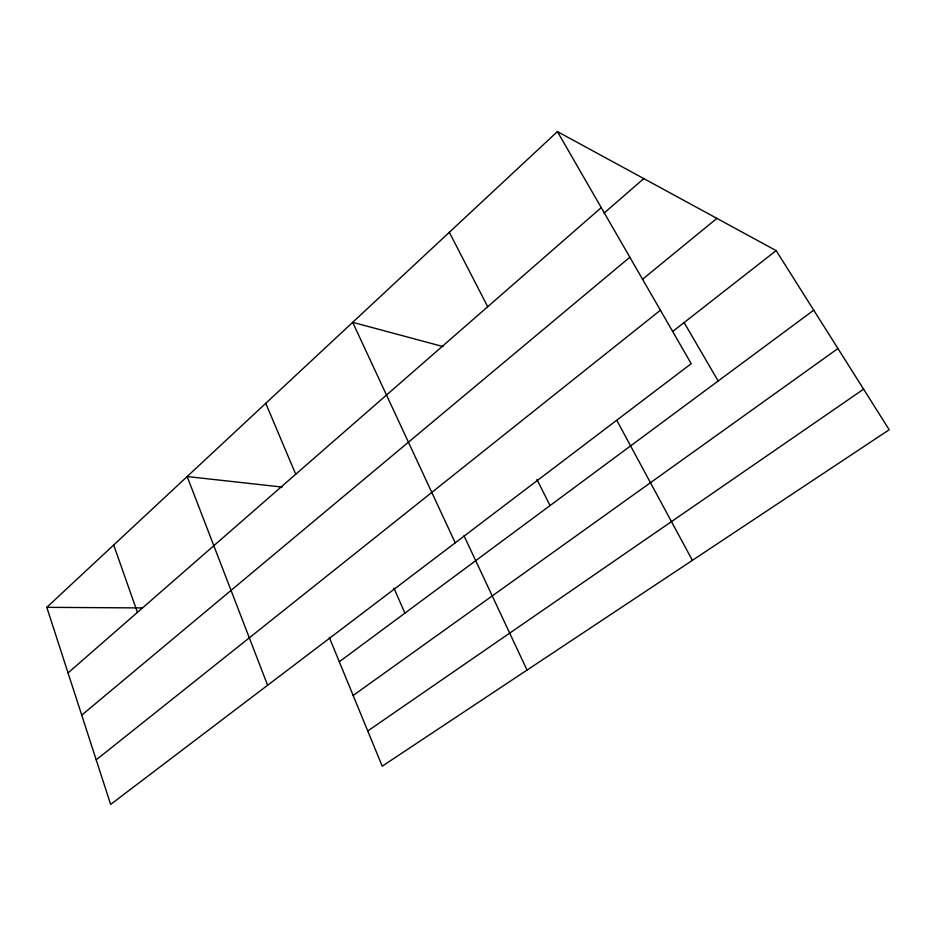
<?xml version="1.0" encoding="UTF-8"?>
<svg xmlns="http://www.w3.org/2000/svg" width="936" height="936" viewBox="0 0 936 936"><rect width="100%" height="100%" fill="white"/><g stroke="black" fill="none" stroke-linecap="round" stroke-linejoin="round"><path stroke-width="1.4" d="M557.411 131.59L691.224 363.683L110.647 804.41L46.8 607.324L557.411 131.59L776.143 250.614L889.2 429.741L382.216 766.186L329.308 637.428M68.047 672.914L601.263 207.64M604.13 213.069L643.816 178.6M81.724 715.139L629.846 257.224M642.435 279.373L716.894 218.369M96.209 759.833L660.418 310.237M672.715 331.473L776.143 250.614M339.3 661.764L813.735 310.167M353.153 695.471L837.942 348.531M367.743 730.969L863.6 389.165M46.8 607.324L142.249 607.932M282.181 487.071L187.165 476.541L267.602 685.269M443.044 346.566L352.685 322.335L455.235 542.833M684.122 322.557L718.158 380.987M616.836 420.428L692.383 560.348M449.327 232.292L487.714 306.727M536.913 479.466L550.04 505.58M464.034 535.778L527.026 670.082M393.962 588.182L404.902 613.15M265.765 403.311L295.717 474.26M113.689 545.009L137.428 612.366"/></g></svg>
